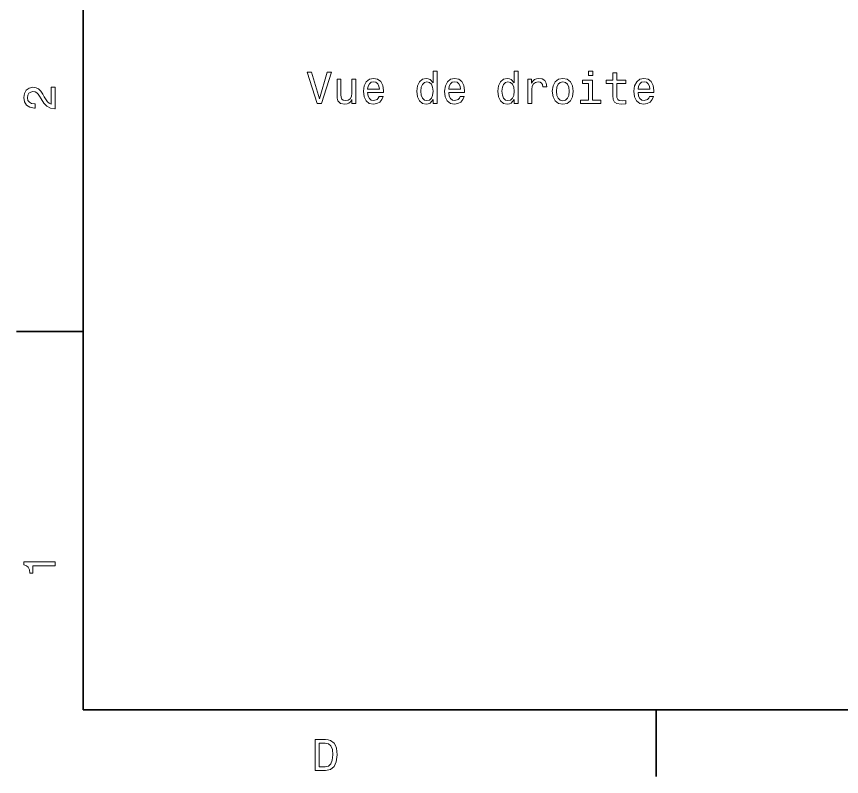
# Model space of a CAD drawing. Extents: x 0 to 297, y 0 to 210.
# Drawn here: x 2.5 to 95.1, y 2.5 to 87.9 of the extents above; entities that cross this region are included whole.
import ezdxf

# ---------------------------------------------------------------- set-up
doc = ezdxf.new("R2010")
doc.units = 0

msp = doc.modelspace()

# ---------------------------------------------------------------- linework, layer by layer
at = {"color": 7, "lineweight": 35}
for p, q in [((10, 200), (10, 10)), ((10, 10), (287, 10))]:
    msp.add_line(p, q, dxfattribs=at)
at = {"color": 7, "lineweight": 35, "ltscale": 0.1875}
for p, q in [((10, 52.5), (2.5, 52.5)), ((74.300003, 10), (74.300003, 2.5))]:
    msp.add_line(p, q, dxfattribs=at)
at = {"color": 7, "lineweight": 13}
for points in [[(37.383472, 81.629875), (36.505951, 78.64933), (35.60321, 81.629875), (35.124104, 81.629875), (36.253788, 78.124832), (36.75811, 78.124832), (37.862579, 81.629875)], [(49.270359, 78.543419), (49.270359, 78.124832), (49.714165, 78.124832), (49.714165, 81.745872), (49.275402, 81.745872), (49.275402, 80.419502), (48.937508, 80.802788), (48.730736, 80.893562), (48.493702, 80.928864), (48.065025, 80.828003), (47.732174, 80.545578), (47.515316, 80.09169), (47.439667, 79.481461), (47.515316, 78.871231), (47.732174, 78.412292), (48.065025, 78.124832), (48.493702, 78.029015), (48.730736, 78.064316), (48.942551, 78.15509)], [(58.378429, 78.543419), (58.378429, 78.124832), (58.822235, 78.124832), (58.822235, 81.745872), (58.383472, 81.745872), (58.383472, 80.419502), (58.045578, 80.802788), (57.838806, 80.893562), (57.601772, 80.928864), (57.173096, 80.828003), (56.840244, 80.545578), (56.623386, 80.09169), (56.547737, 79.481461), (56.623386, 78.871231), (56.840244, 78.412292), (57.173096, 78.124832), (57.601772, 78.029015), (57.838806, 78.064316), (58.050621, 78.15509)], [(67.193985, 81.745872), (66.724968, 81.745872), (66.724968, 81.241547), (67.193985, 81.241547)], [(69.453354, 80.364029), (69.453354, 79.007401), (69.483612, 78.568634), (69.624825, 78.266045), (69.907242, 78.089531), (70.386353, 78.029015), (70.910843, 78.05423), (70.910843, 78.437515), (70.527557, 78.407249), (70.179581, 78.447601), (69.992981, 78.573677), (69.912292, 78.785492), (69.897156, 79.083046), (69.897156, 80.364029), (70.910843, 80.364029), (70.910843, 80.742264), (69.897156, 80.742264), (69.897156, 81.534058), (69.453354, 81.534058), (69.453354, 80.742264), (68.686783, 80.742264), (68.686783, 80.364029)], [(40.585922, 80.833046), (40.142117, 80.833046), (40.142117, 79.269646), (40.091682, 78.906532), (39.945431, 78.644287), (39.718487, 78.482903), (39.420937, 78.432472), (39.183903, 78.472816), (39.032608, 78.593849), (38.946873, 78.800621), (38.926701, 79.093132), (38.926701, 80.833046), (38.482895, 80.833046), (38.482895, 79.052788), (38.498024, 78.694717), (38.593845, 78.397163), (38.886353, 78.124832), (39.355373, 78.029015), (39.607536, 78.064316), (39.824394, 78.15509), (40.010994, 78.311432), (40.162289, 78.538376), (40.162289, 78.124832), (40.585922, 78.124832)], [(41.922375, 79.350334), (43.697594, 79.350334), (43.702637, 79.557106), (43.621944, 80.137077), (43.40004, 80.570801), (43.047016, 80.833046), (42.577995, 80.928864), (42.119061, 80.828003), (41.766037, 80.545578), (41.539089, 80.086647), (41.458401, 79.481461), (41.534046, 78.861145), (41.760994, 78.407249), (42.108974, 78.124832), (42.562866, 78.029015), (42.956238, 78.094574), (43.279003, 78.266045), (43.516037, 78.538376), (43.652203, 78.901489), (43.213444, 78.901489), (43.122665, 78.69976), (42.991539, 78.548462), (42.61834, 78.427429), (42.330879, 78.482903), (42.114017, 78.659416), (41.972809, 78.946877), (41.922375, 79.335205)], [(51.030445, 79.350334), (52.805664, 79.350334), (52.810707, 79.557106), (52.730011, 80.137077), (52.50811, 80.570801), (52.155083, 80.833046), (51.686066, 80.928864), (51.227131, 80.828003), (50.874107, 80.545578), (50.64716, 80.086647), (50.566467, 79.481461), (50.642117, 78.861145), (50.869064, 78.407249), (51.217045, 78.124832), (51.670937, 78.029015), (52.064308, 78.094574), (52.387074, 78.266045), (52.624107, 78.538376), (52.760273, 78.901489), (52.32151, 78.901489), (52.230736, 78.69976), (52.099609, 78.548462), (51.72641, 78.427429), (51.43895, 78.482903), (51.222088, 78.659416), (51.080879, 78.946877), (51.030445, 79.335205)], [(59.916611, 78.124832), (60.360416, 78.124832), (60.360416, 79.673103), (60.405807, 80.046303), (60.541973, 80.313591), (60.763878, 80.474976), (61.061424, 80.530449), (61.283325, 80.495148), (61.449753, 80.394287), (61.550621, 80.222816), (61.585922, 79.990829), (62.034767, 79.990829), (61.974251, 80.39933), (61.807823, 80.691833), (61.530445, 80.868347), (61.152206, 80.928864), (60.894997, 80.888519), (60.673096, 80.787659), (60.47641, 80.616188), (60.320068, 80.384201), (60.320068, 80.833046), (59.916611, 80.833046)], [(62.655083, 79.476418), (62.735779, 78.861145), (62.967766, 78.407249), (63.335922, 78.124832), (63.830154, 78.029015), (64.319351, 78.124832), (64.687508, 78.402206), (64.919495, 78.856102), (65.005226, 79.476418), (64.919495, 80.09169), (64.687508, 80.550621), (64.319351, 80.828003), (63.830154, 80.928864), (63.335922, 80.828003), (62.967766, 80.545578), (62.735779, 80.09169)], [(67.178864, 78.498032), (67.178864, 80.742264), (66.039093, 80.742264), (66.039093, 80.364029), (66.735054, 80.364029), (66.735054, 78.498032), (65.827271, 78.498032), (65.827271, 78.124832), (68.096725, 78.124832), (68.096725, 78.498032)], [(72.282608, 79.350334), (74.057816, 79.350334), (74.062866, 79.557106), (73.98217, 80.137077), (73.760269, 80.570801), (73.407242, 80.833046), (72.938225, 80.928864), (72.479294, 80.828003), (72.126266, 80.545578), (71.899323, 80.086647), (71.818626, 79.481461), (71.894272, 78.861145), (72.121216, 78.407249), (72.469208, 78.124832), (72.923096, 78.029015), (73.316467, 78.094574), (73.639236, 78.266045), (73.876266, 78.538376), (74.012436, 78.901489), (73.573669, 78.901489), (73.482895, 78.69976), (73.351768, 78.548462), (72.978569, 78.427429), (72.691101, 78.482903), (72.474243, 78.659416), (72.333038, 78.946877), (72.282608, 79.335205)], [(6.833213, 77.519447), (6.833213, 79.925072), (6.399496, 79.925072), (6.399496, 78.023773), (6.162464, 78.129684), (5.965778, 78.311241), (5.607709, 78.871033), (5.456412, 79.168587), (5.239553, 79.501442), (4.987392, 79.738472), (4.689842, 79.874641), (4.351945, 79.925072), (3.928314, 79.839333), (3.595461, 79.602303), (3.383646, 79.239189), (3.307997, 78.770172), (3.393732, 78.286018), (3.630764, 77.91787), (4.009006, 77.680832), (4.508286, 77.600143), (4.578891, 77.600143), (4.578891, 78.059074), (4.538545, 78.059074), (4.195605, 78.104462), (3.943444, 78.240631), (3.782061, 78.457489), (3.726585, 78.744957), (3.777017, 79.03746), (3.903098, 79.254318), (4.099784, 79.395531), (4.346902, 79.445961), (4.578891, 79.41066), (4.775577, 79.314842), (4.947046, 79.153458), (5.098343, 78.931557), (5.259727, 78.634003), (5.572406, 78.139771), (5.90526, 77.791786), (6.308718, 77.585014), (6.818084, 77.519447)], [(41.922375, 79.723534), (41.977852, 80.071518), (42.114017, 80.32872), (42.320793, 80.485062), (42.593124, 80.540535), (42.860416, 80.485062), (43.067188, 80.32872), (43.193268, 80.071518), (43.238659, 79.723534)], [(48.569351, 80.530449), (48.861858, 80.459846), (49.083759, 80.263161), (49.214882, 79.935349), (49.265316, 79.481461), (49.214882, 79.02253), (49.083759, 78.694717), (48.861858, 78.492989), (48.569351, 78.427429), (48.291973, 78.492989), (48.080158, 78.694717), (47.938946, 79.027573), (47.893559, 79.481461), (47.938946, 79.930305), (48.080158, 80.258118), (48.291973, 80.459846)], [(51.030445, 79.723534), (51.085922, 80.071518), (51.222088, 80.32872), (51.42886, 80.485062), (51.701195, 80.540535), (51.968487, 80.485062), (52.175259, 80.32872), (52.301338, 80.071518), (52.346725, 79.723534)], [(57.677422, 80.530449), (57.969929, 80.459846), (58.19183, 80.263161), (58.322952, 79.935349), (58.373386, 79.481461), (58.322952, 79.02253), (58.19183, 78.694717), (57.969929, 78.492989), (57.677422, 78.427429), (57.400043, 78.492989), (57.188229, 78.694717), (57.04702, 79.027573), (57.001629, 79.481461), (57.04702, 79.930305), (57.188229, 80.258118), (57.400043, 80.459846)], [(63.108974, 79.481461), (63.154366, 79.935349), (63.295574, 80.263161), (63.522522, 80.46489), (63.830154, 80.535492), (64.132751, 80.46489), (64.359695, 80.268204), (64.500908, 79.935349), (64.551338, 79.481461), (64.500908, 79.02253), (64.359695, 78.689674), (64.132751, 78.487946), (63.830154, 78.422386), (63.522522, 78.487946), (63.295574, 78.689674), (63.154366, 79.02253)], [(72.282608, 79.723534), (72.338074, 80.071518), (72.474243, 80.32872), (72.681015, 80.485062), (72.953354, 80.540535), (73.220642, 80.485062), (73.427414, 80.32872), (73.553497, 80.071518), (73.598885, 79.723534)], [(6.833213, 26.159222), (6.833213, 26.618156), (3.307997, 26.618156), (3.307997, 26.275217), (3.615634, 26.184439), (3.822406, 26.002882), (3.943444, 25.725506), (3.98379, 25.34222), (4.341859, 25.34222), (4.341859, 26.159222)], [(37.194958, 6.666787), (36.029972, 6.666787), (36.029972, 3.166787), (37.194958, 3.166787), (37.744667, 3.277738), (38.153168, 3.615634), (38.405331, 4.165346), (38.496109, 4.916787), (38.415417, 5.683357), (38.314552, 5.985951), (38.173344, 6.228026), (37.764839, 6.555836), (37.497551, 6.636527)], [(37.159653, 6.248199), (37.542938, 6.17255), (37.805187, 5.940562), (37.961525, 5.527017), (38.011959, 4.916787), (37.956482, 4.326729), (37.800144, 3.913184), (37.532852, 3.666066), (37.159653, 3.585375), (36.498989, 3.585375), (36.498989, 6.248199)]]:
    msp.add_lwpolyline(points, close=True, dxfattribs=at)

doc.saveas('drawing.dxf')
